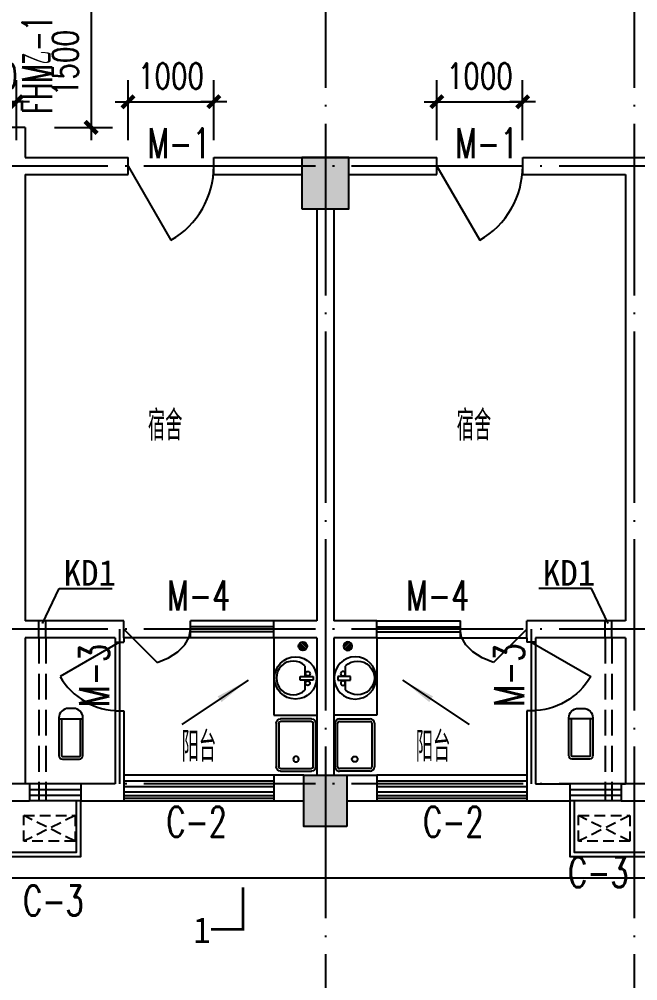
# Model space of a CAD drawing. Extents: x -105837 to 547563, y 466041 to 508041.
# Drawn here: x 22902 to 30112, y 477350 to 488558 of the extents above; entities that cross this region are included whole.
import ezdxf
from ezdxf.enums import TextEntityAlignment as Align

# ---------------------------------------------------------------- set-up
doc = ezdxf.new("R2010")
doc.units = 0
doc.header["$LTSCALE"] = 1000
doc.header["$MEASUREMENT"] = 0
for name, pattern in [('DASH', [0.35, 0.25, -0.1]), ('DOTE', [2.42, 2, -0.2, 0.02, -0.2]), ('HIDDEN2', [0.1875, 0.125, -0.0625])]:
    doc.linetypes.add(name, pattern=pattern)
doc.layers.get('0').update_dxf_attribs({"linetype": 'CONTINUOUS'})
doc.layers.get('DEFPOINTS').update_dxf_attribs({"linetype": 'CONTINUOUS'})
for name, color, linetype in [('2106', 2, 'CONTINUOUS'), ('COLUMN', 4, 'CONTINUOUS'), ('DOTE', 1, 'DOTE'), ('K-空调', 33, 'CONTINUOUS'), ('PUB_DIM', 3, 'CONTINUOUS'), ('PUB_TEXT', 7, 'CONTINUOUS'), ('S详图索引', 7, 'CONTINUOUS'), ('t-填充', 8, 'CONTINUOUS'), ('WALL', 255, 'CONTINUOUS'), ('WINDOW', 4, 'CONTINUOUS'), ('WINDOW_TEXT', 7, 'CONTINUOUS'), ('洁具', 6, 'CONTINUOUS'), ('管井', 5, 'CONTINUOUS'), ('门窗名称', 7, 'CONTINUOUS')]:
    doc.layers.add(name, color=color, linetype=linetype)
doc.styles.add('DIM_FONT', font='SIMPLEX.shx', dxfattribs={"width": 0.75})
doc.styles.add('SIMPLEX', font='SIMPLEX.SHX')
doc.styles.get("Standard").update_dxf_attribs({"font": 'txt.shx', "bigfont": 'hzdx.shx'})
doc.styles.add('国标仿宋', font='SIMPLEX.shx', dxfattribs={"width": 0.75, "bigfont": 'gbhzfs.shx'})
doc.styles.add('黑体', font='simhei.ttf', dxfattribs={"width": 0.7})
doc.dimstyles.new('DIMN', dxfattribs={"dimtxt": 300, "dimasz": 1, "dimexe": 250, "dimexo": 300, "dimgap": 150, "dimtad": 1, "dimdec": 0, "dimzin": 0, "dimdsep": 46, "dimtxsty": 'DIM_FONT', "dimblk": '_DIMX', "dimcen": 0.09, "dimclrt": 7, "dimadec": 0, "dimazin": 0, "dimtfac": 1, "dimtdec": 0, "dimtix": 1, "dimtmove": 2, "dimatfit": 3, "dimldrblk": '_DIMX', "dimfxl": 1, "dimtolj": 1, "dimtzin": 0, "dimarcsym": 0})

# ---------------------------------------------------------------- blocks, each defined once
blk = doc.blocks.new('10')
at = {"layer": '2106', "color": 8}
for points in [[(222704, 287460), (222154, 287460), (222704, 286860), (222154, 286860)], [(222679, 280260), (222179, 280260), (222679, 279660), (222179, 279660)]]:
    blk.add_solid(points, dxfattribs=at)
at = {"layer": 'COLUMN'}
for points in [[(222154, 286860), (222704, 286860), (222704, 287460), (222154, 287460)], [(222679, 279660), (222179, 279660), (222179, 280260), (222679, 280260)]]:
    blk.add_lwpolyline(points, close=True, dxfattribs=at)
blk = doc.blocks.new('_DIMX')
blk.add_line((-150, 0), (150, 0))
at = {"const_width": 50}
blk.add_lwpolyline([(-70, -70), (70, 70)], dxfattribs=at)
blk = doc.blocks.new('*D327')
at = {"layer": 'DEFPOINTS', "color": 0, "transparency": 16777216}
for p in [(25170, 487596), (24170, 486847), (25170, 486847)]:
    blk.add_point(p, dxfattribs=at)
at = {"layer": 'PUB_DIM', "color": 0, "lineweight": -2, "transparency": 16777216}
for p, q in [((24170, 487147), (24170, 487846)), ((25170, 487147), (25170, 487846)), ((24169, 487596), (24168, 487596)), ((24170, 487596), (25170, 487596)), ((25171, 487596), (25172, 487596))]:
    blk.add_line(p, q, dxfattribs=at)
blk.add_blockref('_DIMX', (24170, 487596), dxfattribs=at)
at = {"layer": 'PUB_DIM', "color": 0, "lineweight": -2, "transparency": 16777216, "rotation": 180}
blk.add_blockref('_DIMX', (25170, 487596), dxfattribs=at)
at = {"layer": 'PUB_DIM', "color": 7, "transparency": 16777216, "insert": (24670, 487896), "char_height": 300, "attachment_point": 5, "style": 'DIM_FONT'}
blk.add_mtext('\\A1;1000', dxfattribs=at)
blk = doc.blocks.new('*D335')
at = {"layer": 'DEFPOINTS', "color": 0, "transparency": 16777216}
for p in [(22870, 487596), (22320, 486847), (22870, 486847)]:
    blk.add_point(p, dxfattribs=at)
at = {"layer": 'PUB_DIM', "color": 0, "lineweight": -2, "transparency": 16777216}
for p, q in [((22320, 487147), (22320, 487846)), ((22870, 487147), (22870, 487846)), ((22319, 487596), (22318, 487596)), ((22320, 487596), (22870, 487596)), ((22871, 487596), (22872, 487596))]:
    blk.add_line(p, q, dxfattribs=at)
blk.add_blockref('_DIMX', (22320, 487596), dxfattribs=at)
at = {"layer": 'PUB_DIM', "color": 0, "lineweight": -2, "transparency": 16777216, "rotation": 180}
blk.add_blockref('_DIMX', (22870, 487596), dxfattribs=at)
at = {"layer": 'PUB_DIM', "color": 7, "transparency": 16777216, "insert": (22595, 487896), "char_height": 300, "attachment_point": 5, "style": 'DIM_FONT'}
blk.add_mtext('\\A1;550', dxfattribs=at)
blk = doc.blocks.new('*D337')
at = {"layer": 'DEFPOINTS', "color": 0, "transparency": 16777216}
for p in [(23011, 488797), (23011, 487297), (23739, 487297)]:
    blk.add_point(p, dxfattribs=at)
at = {"layer": 'PUB_DIM', "color": 0, "lineweight": -2, "transparency": 16777216}
for p, q in [((23311, 488797), (23989, 488797)), ((23739, 488796), (23739, 487298)), ((23311, 487297), (23989, 487297))]:
    blk.add_line(p, q, dxfattribs=at)
for p, rotation in [((23739, 488797), 90), ((23739, 487297), 270)]:
    blk.add_blockref('_DIMX', p, dxfattribs=dict(at, rotation=rotation))
at = {"layer": 'PUB_DIM', "color": 7, "transparency": 16777216, "insert": (23439, 488047), "char_height": 300, "attachment_point": 5, "rotation": 90, "style": 'DIM_FONT'}
blk.add_mtext('\\A1;1500', dxfattribs=at)
blk = doc.blocks.new('_dblk')
blk.add_line((-0.5, 0), (0, -0.866))
blk.add_arc((-0.5, 0), 1, 300, 0)
at = {"layer": 'WINDOW_TEXT', "style": 'SIMPLEX', "flags": 9}
blk.add_attdef('A', text='', height=1, dxfattribs=at).set_placement((0, 1.5), align=Align.MIDDLE)
blk = doc.blocks.new('831OOUV1')
for p, q in [((100, 0), (-100, 0)), ((-140, -40), (-140, -480)), ((-110, -40), (-110, -470)), ((100, -30), (-100, -30)), ((110, -470), (110, -40)), ((140, -480), (140, -40)), ((140, -470), (-140, -470)), ((-30, -590), (30, -590))]:
    blk.add_line(p, q)
for centre, radius, start, end in [((-100, -40), 40, 90, 180), ((100, -40), 40, 0, 90), ((-100, -40), 10, 90, 180), ((100, -40), 10, 0, 90), ((-30, -480), 110, 180, 270), ((30, -480), 110, 270, 0)]:
    blk.add_arc(centre, radius, start, end)
at = {"width": 0.8, "flags": 9}
for tag in ['XSIZE', 'YSIZE']:
    blk.add_attdef(tag, (0, 0), '', height=0.5, dxfattribs=at)
blk = doc.blocks.new('_WBLK')
for p, q in [((-0.5, 0.5), (0.5, 0.5)), ((0.5, 0.1667), (-0.5, 0.1667)), ((0.5, -0.1667), (-0.5, -0.1667)), ((-0.5, -0.5), (0.5, -0.5))]:
    blk.add_line(p, q)
at = {"layer": 'WINDOW_TEXT', "style": 'SIMPLEX', "flags": 9}
blk.add_attdef('A', text='', height=1, dxfattribs=at).set_placement((0, 1.5), align=Align.MIDDLE)
blk = doc.blocks.new('_B8IMA')
for p, q in [((0.2774, 1.9293), (0.202, 1.6557)), ((0.5, 0), (0.2774, 1.9293)), ((0.202, 1.6557), (0.1396, 1.3096)), ((0.1396, 1.3096), (0.093, 0.9062)), ((0.093, 0.9062), (0.0642, 0.4632)), ((-0.5, 0.5), (0.0562, 0.5)), ((0.0642, 0.4632), (0.0545, 0)), ((0.0562, 0.5), (0.0562, -0.5)), ((-0.5, 0.15), (0.0562, 0.15)), ((-0.5, -0.15), (0.0562, -0.15)), ((-0.5, -0.5), (0.0562, -0.5))]:
    blk.add_line(p, q)
blk = doc.blocks.new('_arrow')
blk.add_solid([(0, 0), (-1, 0.1), (-1, -0.1)])
blk = doc.blocks.new('831Q1OE7')
at = {"color": 0}
for p, q in [((-49, 7), (-7, 49)), ((-47, -18), (18, 47)), ((-35, -35), (35, 35)), ((-18, -47), (47, 18)), ((7, -49), (49, -7))]:
    blk.add_line(p, q, dxfattribs=at)
at = {"extrusion": (0, 0, -1)}
blk.add_ellipse((0, 0), major_axis=(35.4, 35.4), ratio=1, dxfattribs=at)
at = {"width": 0.8, "flags": 9}
for tag in ['XSIZE', 'YSIZE']:
    blk.add_attdef(tag, (0, 0), '', height=0.5, dxfattribs=at)
blk = doc.blocks.new('_E33IEP')
for p, q in [((135, 135), (135, 20)), ((44, -21), (44, 20)), ((44, 20), (194, 20)), ((194, 20), (194, -21)), ((194, -21), (44, -21)), ((135, -21), (135, -144))]:
    blk.add_line(p, q)
for centre, radius in [((248, -5), 246), ((106, 56), 26.7), ((105, -55), 26.7)]:
    blk.add_circle(centre, radius)
blk.add_arc((274, -5), 197, 225.2527, 134.7473)
at = {"style": 'DIM_FONT', "width": 0.8, "flags": 9}
for tag in ['XSIZE', 'YSIZE']:
    blk.add_attdef(tag, (0, 0), '', height=0.5, dxfattribs=at)
at = {"width": 0.8, "flags": 9}
for tag in ['YSIZE', 'XSIZE']:
    blk.add_attdef(tag, (2, -251), '', height=150, dxfattribs=at)
blk = doc.blocks.new('831PN7ET')
for p, q in [((-255, 0), (255, 0)), ((-305, -410), (-305, -50)), ((-275, -410), (-275, -50)), ((-255, -30), (255, -30)), ((275, -50), (275, -410)), ((305, -50), (305, -410)), ((255, -430), (-255, -430)), ((255, -460), (-255, -460))]:
    blk.add_line(p, q)
blk.add_circle((165, -230), 32.5)
for centre, radius, start, end in [((-255, -50), 50, 90, 180), ((255, -50), 50, 0, 90), ((-255, -50), 20, 90, 180), ((255, -50), 20, 0, 90), ((-255, -410), 50, 180, 270), ((-255, -410), 20, 180, 270), ((255, -410), 50, 270, 0), ((255, -410), 20, 270, 0)]:
    blk.add_arc(centre, radius, start, end)
at = {"width": 0.8, "flags": 9}
for tag in ['XSIZE', 'YSIZE']:
    blk.add_attdef(tag, (0, 0), '', height=0.5, dxfattribs=at)
blk = doc.blocks.new('*D349')
at = {"layer": 'DEFPOINTS', "color": 0, "transparency": 16777216}
for p in [(28770, 487596), (27770, 486847), (28770, 486847)]:
    blk.add_point(p, dxfattribs=at)
at = {"layer": 'PUB_DIM', "color": 0, "lineweight": -2, "transparency": 16777216}
for p, q in [((27770, 487147), (27770, 487846)), ((28770, 487147), (28770, 487846)), ((27769, 487596), (27768, 487596)), ((27770, 487596), (28770, 487596)), ((28771, 487596), (28772, 487596))]:
    blk.add_line(p, q, dxfattribs=at)
blk.add_blockref('_DIMX', (27770, 487596), dxfattribs=at)
at = {"layer": 'PUB_DIM', "color": 0, "lineweight": -2, "transparency": 16777216, "rotation": 180}
blk.add_blockref('_DIMX', (28770, 487596), dxfattribs=at)
at = {"layer": 'PUB_DIM', "color": 7, "transparency": 16777216, "insert": (28270, 487896), "char_height": 300, "attachment_point": 5, "style": 'DIM_FONT'}
blk.add_mtext('\\A1;1000', dxfattribs=at)

msp = doc.modelspace()

# ---------------------------------------------------------------- linework, layer by layer
for p, q in [((24020.1323, 481297.06735), (24020.1323, 480497.06735)), ((24896.78693, 481347.06735), (24120.1323, 481347.06735)), ((28043.47768, 481347.06735), (28820.1323, 481347.06735)), ((28920.1323, 481297.06735), (28920.1323, 480497.06735)), ((24120.1323, 479447.06735), (25870.1323, 479447.06735)), ((27070.1323, 479447.06735), (28820.1323, 479447.06735))]:
    msp.add_line(p, q)
at = {"color": 6}
msp.add_lwpolyline([(67070.1323, 497747.06735), (67070.1323, 489147.06735), (67070.1323, 479647.06735), (67070.1323, 478547.06735), (19270.1323, 478547.06735), (18270.1323, 478547.06735), (18270.1323, 489247.06735)], dxfattribs=at)
at = {"layer": 'DOTE'}
for p, q in [((26470.1323, 499439.05978), (26470.1323, 476824.65569)), ((30070.1323, 499439.05978), (30070.1323, 476824.65569)), ((67494.95214, 486847.06735), (17776.09547, 486847.06735)), ((67494.95214, 481447.06735), (17776.09547, 481447.06735)), ((24070.1323, 481447.06735), (24070.1323, 479647.06735)), ((28870.1323, 481447.06735), (28870.1323, 479647.06735)), ((67494.95214, 479647.06735), (17776.09547, 479647.06735))]:
    msp.add_line(p, q, dxfattribs=at)
at = {"layer": 'K-空调', "linetype": 'HIDDEN2'}
for p, q in [((23553.54391, 479275.92, 1272.79221), (22953.54391, 478975.92, 1272.79221)), ((23553.54391, 478975.92, 1272.79221), (22953.54391, 479275.92, 1272.79221)), ((23553.54391, 479275.92, 1272.79221), (22953.54391, 478975.92, 1272.79221)), ((30021.08566, 479275.92, 1272.79221), (29421.08566, 478975.92, 1272.79221)), ((30021.08566, 478975.92, 1272.79221), (29421.08566, 479275.92, 1272.79221))]:
    msp.add_line(p, q, dxfattribs=at)
at = {"layer": 'K-空调'}
for points in [[(22120.1323, 479447.06735), (22120.1323, 478797.06735), (23620.1323, 478797.06735), (23620.1323, 479447.06735)], [(22170.1323, 479447.06735), (22170.1323, 478847.06735), (23570.1323, 478847.06735), (23570.1323, 479447.06735)], [(29320.1323, 479447.06735), (29320.1323, 478797.06735), (30820.1323, 478797.06735), (30820.1323, 479447.06735)], [(29370.1323, 479447.06735), (29370.1323, 478847.06735), (30770.1323, 478847.06735), (30770.1323, 479447.06735)]]:
    msp.add_lwpolyline(points, dxfattribs=at)
at = {"layer": 'K-空调', "linetype": 'HIDDEN2', "elevation": 1272.79221}
for points in [[(22953.54391, 478975.92), (22953.54391, 479275.92), (23553.54391, 479275.92), (23553.54391, 478975.92)], [(29421.08566, 478975.92), (29421.08566, 479275.92), (30021.08566, 479275.92), (30021.08566, 478975.92)]]:
    msp.add_lwpolyline(points, close=True, dxfattribs=at)
at = {"layer": 'PUB_DIM', "elevation": 1272.79221}
for points in [[(25570.06035, 480853.52922), (24795.17141, 480337.3354)], [(27370.20426, 480853.52922), (28145.0932, 480337.3354)]]:
    msp.add_lwpolyline(points, dxfattribs=at)
at = {"layer": 't-填充', "color": 6}
for p, q in [((24120.1323, 479509.69855), (25870.1323, 479509.69855)), ((27070.1323, 479509.69855), (28820.1323, 479509.69855)), ((24120.1323, 479479.69855), (25870.1323, 479479.69855)), ((27070.1323, 479479.69855), (28820.1323, 479479.69855))]:
    msp.add_line(p, q, dxfattribs=at)
at = {"layer": 't-填充', "color": 3, "const_width": 30, "elevation": 1272.79221}
msp.add_lwpolyline([(25138.26654, 477948.35889), (25509.42007, 477948.35889), (25509.42007, 478437.07674)], dxfattribs=at)
at = {"layer": 'WALL'}
for p, q in [((22970.1323, 487297.06735), (22770.1323, 487297.06735)), ((22970.1323, 487297.06735), (22970.1323, 486947.06735)), ((24170.1323, 486747.06735), (24170.1323, 486947.06735)), ((25170.1323, 486747.06735), (25170.1323, 486947.06735)), ((27770.1323, 486747.06735), (27770.1323, 486947.06735)), ((28770.1323, 486747.06735), (28770.1323, 486947.06735)), ((24120.1323, 481347.06735), (24120.1323, 481547.06735)), ((25870.1323, 481347.06735), (25870.1323, 481547.06735)), ((27070.1323, 481347.06735), (27070.1323, 481547.06735)), ((28820.1323, 481347.06735), (28820.1323, 481547.06735)), ((24020.1323, 481347.06735), (24020.1323, 481297.06735)), ((24020.1323, 481297.06735), (24120.1323, 481297.06735)), ((24120.1323, 481347.06735), (24120.1323, 481297.06735)), ((28820.1323, 481347.06735), (28820.1323, 481297.06735)), ((28920.1323, 481297.06735), (28820.1323, 481297.06735)), ((28920.1323, 481347.06735), (28920.1323, 481297.06735)), ((24020.1323, 480497.06735), (24120.1323, 480497.06735)), ((24020.1323, 480497.06735), (24020.1323, 479647.06735)), ((24120.1323, 480497.06735), (24120.1323, 479647.06735)), ((28920.1323, 480497.06735), (28820.1323, 480497.06735)), ((28820.1323, 480497.06735), (28820.1323, 479647.06735)), ((28920.1323, 480497.06735), (28920.1323, 479647.06735)), ((25870.1323, 479747.06735), (25870.1323, 479447.06735)), ((26570.1323, 479747.06735), (27070.1323, 479747.06735)), ((27070.1323, 479747.06735), (27070.1323, 479447.06735)), ((23020.1323, 479647.06735), (23020.1323, 479447.06735)), ((23620.1323, 479647.06735), (23620.1323, 479447.06735)), ((24120.1323, 479647.06735), (24120.1323, 479447.06735)), ((28820.1323, 479647.06735), (28820.1323, 479447.06735)), ((28920.1323, 479647.06735), (29320.1323, 479647.06735)), ((29320.1323, 479647.06735), (29320.1323, 479447.06735)), ((29920.1323, 479647.06735), (29970.1323, 479647.06735)), ((29920.1323, 479647.06735), (29920.1323, 479447.06735)), ((26720.13306, 479447.06735), (27070.1323, 479447.06735)), ((28820.1323, 479447.06735), (29320.1323, 479447.06735)), ((29920.1323, 479447.06735), (30220.1323, 479447.06735))]:
    msp.add_line(p, q, dxfattribs=at)
at = {"layer": 'WALL', "linetype": 'Continuous'}
for p, q in [((22970.1323, 486947.06735), (24170.1323, 486947.06735)), ((25170.1323, 486947.06735), (26195.1323, 486947.06735)), ((26195.1323, 486947.06735), (27770.1323, 486947.06735)), ((28770.1323, 486947.06735), (30070.1323, 486947.06735)), ((30070.1323, 486947.06735), (31370.1323, 486947.06735)), ((22970.1323, 486747.06735), (24170.1323, 486747.06735)), ((22970.1323, 486747.06735), (22970.1323, 481547.06735)), ((25170.1323, 486747.06735), (26195.1323, 486747.06735)), ((26745.13306, 486747.06735), (27770.1323, 486747.06735)), ((28770.1323, 486747.06735), (29970.1323, 486747.06735)), ((29970.1323, 486747.06735), (29970.1323, 481547.06735)), ((26370.1323, 486347.06735), (26370.1323, 481547.06735)), ((26570.1323, 486347.06735), (26570.1323, 481547.06735)), ((24120.1323, 481547.06735), (22970.1323, 481547.06735)), ((26370.1323, 481547.06735), (25870.1323, 481547.06735)), ((27070.1323, 481547.06735), (26570.1323, 481547.06735)), ((29970.1323, 481547.06735), (28820.1323, 481547.06735)), ((22970.1323, 481347.06735), (22970.1323, 479647.06735)), ((24020.1323, 481347.06735), (22970.1323, 481347.06735)), ((26370.1323, 481347.06735), (25870.1323, 481347.06735)), ((26370.1323, 481347.06735), (26370.1323, 479747.06735)), ((27070.1323, 481347.06735), (26570.1323, 481347.06735)), ((26570.1323, 481347.06735), (26570.1323, 479747.06735)), ((29970.1323, 481347.06735), (28920.1323, 481347.06735)), ((29970.1323, 481347.06735), (29970.1323, 479647.06735)), ((26220.1323, 479747.06735), (25870.1323, 479747.06735)), ((23020.1323, 479647.06735), (22970.1323, 479647.06735)), ((24020.1323, 479647.06735), (23620.1323, 479647.06735)), ((22770.1323, 479447.06735), (22970.1323, 479447.06735)), ((22970.1323, 479447.06735), (23020.1323, 479447.06735)), ((23620.1323, 479447.06735), (24120.1323, 479447.06735)), ((25870.1323, 479447.06735), (26220.1323, 479447.06735))]:
    msp.add_line(p, q, dxfattribs=at)
at = {"layer": '洁具'}
for p, q in [((25870.1323, 481347.06735), (25870.1323, 480447.06735)), ((27070.1323, 481347.06735), (27070.1323, 480447.06735)), ((25870.1323, 480447.06735), (26370.1323, 480447.06735)), ((27070.1323, 480447.06735), (26570.1323, 480447.06735))]:
    msp.add_line(p, q, dxfattribs=at)
at = {"layer": '管井', "ltscale": 0.5}
for p, q in [((23174.71735, 481512.7616), (23367.46431, 481921.44463)), ((23367.46431, 481921.44463), (23983.33348, 481921.44569)), ((29572.8003, 481921.44463), (28956.93112, 481921.44569)), ((29765.54725, 481512.7616), (29572.8003, 481921.44463)), ((23130.131, 481347.06735), (23130.13208, 481547.06735)), ((23210.131, 481347.06735), (23210.13208, 481547.06735)), ((29730.1336, 481347.06735), (29730.13252, 481547.06735)), ((29810.1336, 481347.06735), (29810.13252, 481547.06735))]:
    msp.add_line(p, q, dxfattribs=at)
at = {"layer": '管井', "linetype": 'DASH', "ltscale": 1.2}
for p, q in [((23130.131, 481347.06735), (23130.131, 479447.06735)), ((23210.131, 481347.06735), (23210.131, 479447.06735)), ((29730.1336, 481347.06735), (29730.1336, 479447.06735)), ((29810.1336, 481347.06735), (29810.1336, 479447.06735))]:
    msp.add_line(p, q, dxfattribs=at)

# ---------------------------------------------------------------- block references
at = {"layer": 'COLUMN'}
msp.add_blockref('10', (-195958.38779, 199486.74693), dxfattribs=at)
at = {"layer": 'PUB_DIM'}
for p, xscale, yscale, zscale, rotation in [((25570.06035, 480853.52922, 1272.79221), -400.0000000000559, 400, 400, 213.6696480080012), ((27370.20426, 480853.52922, 1272.79221), 400.0000000000559, 400.0000000000559, 400.0000000000559, 146.3303519919988)]:
    msp.add_blockref('_arrow', p, dxfattribs=dict(at, xscale=xscale, yscale=yscale, zscale=zscale, rotation=rotation))
at = {"layer": 't-填充', "xscale": -1, "rotation": 180}
msp.add_blockref('831Q1OE7', (26208.92457, 481250.7972, 1272.79221), dxfattribs=at)
at = {"layer": 't-填充', "rotation": 180}
msp.add_blockref('831Q1OE7', (26731.34003, 481250.7972, 1272.79221), dxfattribs=at)
at = {"layer": 'WINDOW'}
for name, p, xscale, yscale, zscale in [('_dblk', (24670.1323, 486847.06735), 1000.000000000233, 1000.000000000233, 1000.000000000233), ('_dblk', (28270.1323, 486847.06735), 1000, 1000, 1000), ('_B8IMA', (24995.1323, 481447.06735), -1750, -200, 1750), ('_B8IMA', (27945.1323, 481447.06735), 1749.999999999971, -200, 1749.999999999971)]:
    msp.add_blockref(name, p, dxfattribs=dict(at, xscale=xscale, yscale=yscale, zscale=zscale))
for name, p, xscale, yscale, zscale, rotation in [('_dblk', (24070.1323, 480897.06735), -800, -800, 800, 90), ('_dblk', (28870.1323, 480897.06735), 800, -800, 800, 270), ('_WBLK', (24995.1323, 479647.06735), 1749.999999999971, 199.9999999997672, 1749.999999999971, 180), ('_WBLK', (27945.1323, 479647.06735), 1750, 200, 1750, 180), ('_WBLK', (23320.1323, 479547.06735), 600, 199.9999999946449, 600, 180), ('_WBLK', (29620.1323, 479547.06735), 600, 200, 600, 180)]:
    msp.add_blockref(name, p, dxfattribs=dict(at, xscale=xscale, yscale=yscale, zscale=zscale, rotation=rotation))
at = {"layer": '洁具'}
for name, p, rotation in [('_E33IEP', (26370.1323, 480874.39232), 180), ('831OOUV1', (23504.1034, 479934.38726), 180), ('831PN7ET', (27043.13006, 480098.23194), 270)]:
    msp.add_blockref(name, p, dxfattribs=dict(at, rotation=rotation))
at = {"layer": '洁具', "xscale": -1}
for name, p, rotation in [('_E33IEP', (26570.1323, 480874.39232), 180), ('831OOUV1', (29448.25415, 479934.38726), 180), ('831PN7ET', (25897.13454, 480098.23194), 90)]:
    msp.add_blockref(name, p, dxfattribs=dict(at, rotation=rotation))

# ---------------------------------------------------------------- texts
at = {"layer": 'PUB_TEXT', "style": '黑体'}
msp.add_text('1', height=300, dxfattribs=at).set_placement((24929.88895, 477790.56503))
at = {"layer": 'S详图索引', "style": '国标仿宋', "width": 0.8}
for s, p in [('宿舍', (24400.81096, 483647.33994)), ('宿舍', (28000.81096, 483647.33994)), ('阳台', (24794.22558, 479903.32333, 1272.79221)), ('阳台', (27524.14428, 479903.32333, 1272.79221))]:
    msp.add_text(s, height=350, dxfattribs=at).set_placement(p)
at = {"layer": '管井', "ltscale": 0.5, "style": '黑体'}
for rotation, p in [(0.000310947, (23723.78494, 482104.58813)), (359.999689053, (29310.54944, 482104.58813))]:
    msp.add_text('KD1', height=300, rotation=rotation, dxfattribs=at).set_placement(p, align=Align.MIDDLE)
at = {"layer": '门窗名称', "style": '国标仿宋'}
for s, width, p in [('FHM乙-1', 0.6, (23286.59801, 487458.22486)), ('M-3', 0.7, (23951.76262, 480540.26738)), ('M-3', 0.7, (28788.61618, 480545.19041))]:
    msp.add_text(s, height=350, rotation=90, dxfattribs=dict(at, width=width)).set_placement(p)
at = {"layer": '门窗名称', "style": '国标仿宋', "width": 0.7}
for s, p in [('M-1', (24395.6038, 486937.8573)), ('M-1', (27983.8898, 486937.8573)), ('M-4', (24625.51554, 481667.17466, -1272.79221)), ('M-4', (27412.28647, 481667.17466, -1272.79221)), ('C-2', (24617.89226, 479028.35439)), ('C-2', (27610.70568, 479028.35439)), ('C-3', (29300.72166, 478438.97478)), ('C-3', (22948.88319, 478108.7221))]:
    msp.add_text(s, height=350, dxfattribs=at).set_placement(p)

# ---------------------------------------------------------------- dimensions: what is measured, and where the dimension line sits
at = {"layer": 'PUB_DIM'}
for p1, p2, distance, picture, middle in [((23011.20341, 488797.06735, 1272.79221), (23011.20341, 487297.06735, 1272.79221), 728.06759, '*D337', (23439.271, 488047.06735, 1272.79221)), ((22320.1323, 486847.06735, 1272.79221), (22870.1323, 486847.06735, 1272.79221), 749.23644, '*D335', (22595.1323, 487896.3038, 1272.79221)), ((24170.1323, 486847.06735, 1272.79221), (25170.1323, 486847.06735, 1272.79221), 749.23644, '*D327', (24670.1323, 487896.3038, 1272.79221)), ((27770.1323, 486847.06735, 1272.79221), (28770.1323, 486847.06735, 1272.79221), 749.23644, '*D349', (28270.1323, 487896.3038, 1272.79221))]:
    dim = msp.add_aligned_dim(p1=p1, p2=p2, distance=distance, dimstyle='DIMN', dxfattribs=at)
    dim.commit()
    dim.dimension.update_dxf_attribs({"geometry": picture, "text_midpoint": middle})

doc.saveas('drawing.dxf')
